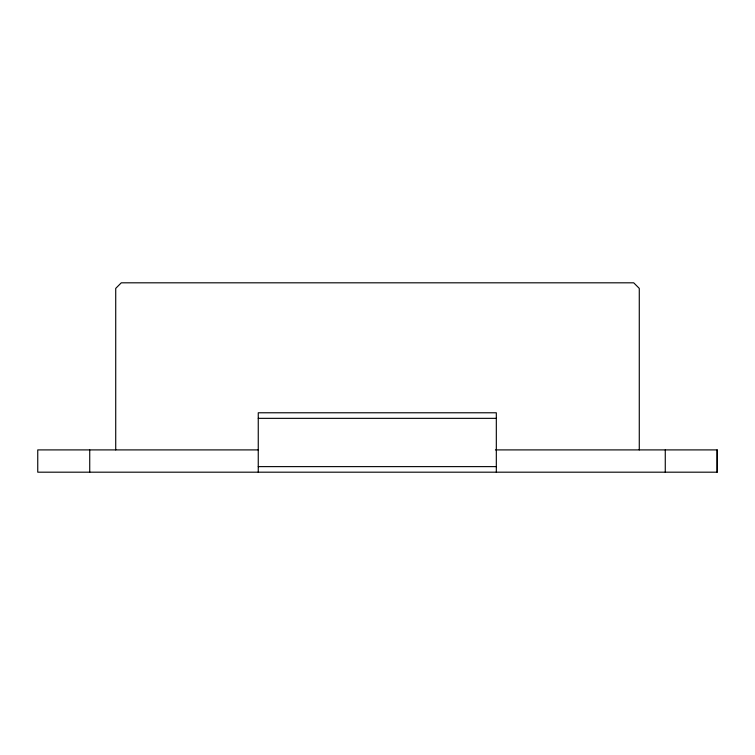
<?xml version="1.0" encoding="UTF-8"?>
<svg xmlns="http://www.w3.org/2000/svg" width="755" height="755" viewBox="0 0 755 755"><rect width="100%" height="100%" fill="white"/><g stroke="black" fill="none" stroke-linecap="round" stroke-linejoin="round"><path stroke-width="1.13" d="M258.257 418.345L496.318 418.345M258.408 449.905L37.75 449.905L37.75 472.186L717.25 472.186L717.25 449.905L495.412 449.905M258.257 466.618L496.318 466.618M717.09 449.905L717.09 472.186M665.268 449.905L665.268 472.186M639.277 449.905L639.277 288.382L633.709 282.814L121.291 282.814L115.723 288.382L115.723 449.905M496.318 472.186L496.318 412.777L258.257 412.777L258.257 472.186M89.732 449.905L89.732 472.186"/></g></svg>
